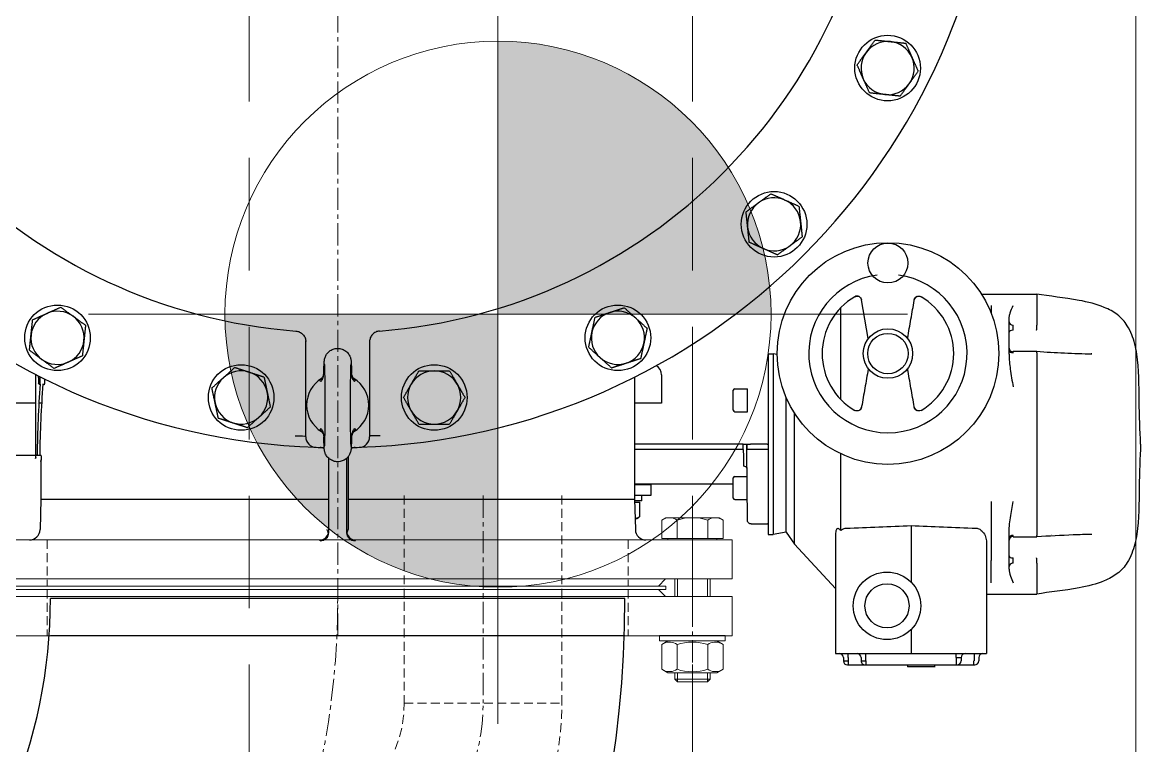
# Model space of a CAD drawing. Header units: millimetres. Extents: x 47998 to 491357, y 29487 to 305355.
# Drawn here: x 49687.9 to 49750.9, y 30339.2 to 30379.9 of the extents above; entities that cross this region are included whole.
import ezdxf

# ---------------------------------------------------------------- set-up
doc = ezdxf.new("R2010")
doc.units = ezdxf.units.MM
for name, pattern in [('GP kota 28.53_PBS_arhitektura$0$HIDDEN', [9.525, 6.35, -3.175]), ('GP kota 28.53_PBS_strojarstvo_rashladni_sustav$0$CENTER', [2, 1.25, -0.25, 0.25, -0.25]), ('GP kota 28.53_PBS_strojarstvo_rashladni_sustav$0$DASHED', [0.75, 0.5, -0.25])]:
    doc.linetypes.add(name, pattern=pattern)

msp = doc.modelspace()

# ---------------------------------------------------------------- hatches: boundary and pattern name
at = {"linetype": 'Continuous', "lineweight": 20}
h = msp.add_hatch(color=2, dxfattribs=at)
h.paths.add_polyline_path([(49714.715, 30348.086), (49714.715, 30363.483), (49699.319, 30363.483, 0.414214)])
h.paths.add_polyline_path([(49730.112, 30363.483, 0.414214), (49714.715, 30378.879), (49714.715, 30363.483)])

# ---------------------------------------------------------------- linework, layer by layer
at = {"color": 252, "linetype": 'GP kota 28.53_PBS_arhitektura$0$HIDDEN', "lineweight": 18}
for p, q in [((49700.677, 30619.953), (49700.677, 30169.953)), ((49725.677, 30619.953), (49725.677, 30169.953))]:
    msp.add_line(p, q, dxfattribs=at)
at = {"color": 20, "linetype": 'Continuous', "lineweight": 18}
msp.add_line((49750.677, 30249.953), (49750.677, 30534.953), dxfattribs=at)
at = {"color": 4, "linetype": 'GP kota 28.53_PBS_strojarstvo_rashladni_sustav$0$CENTER', "lineweight": 9}
for p, q in [((49705.677, 30345.361), (49705.677, 30468.166)), ((49713.877, 30353.261), (49713.877, 30341.561)), ((49725.677, 30353.105), (49725.677, 30342.089))]:
    msp.add_line(p, q, dxfattribs=at)
at = {"color": 2, "linetype": 'Continuous', "lineweight": 20}
for p, q in [((49714.715, 30340.388), (49714.715, 30386.578)), ((49691.621, 30363.483), (49737.81, 30363.483))]:
    msp.add_line(p, q, dxfattribs=at)
at = {"color": 1, "linetype": 'Continuous', "lineweight": -3}
for p, q in [((49741.973, 30364.619), (49745.105, 30364.619)), ((49745.105, 30364.619), (49745.105, 30362.873)), ((49734.045, 30358.678), (49734.045, 30363.856)), ((49735.595, 30362.116), (49735.211, 30364.295)), ((49738.567, 30364.471), (49738.567, 30364.471)), ((49742.514, 30363.976), (49742.514, 30363.556)), ((49743.53, 30362.715), (49743.53, 30363.218)), ((49743.53, 30362.44), (49743.53, 30362.715)), ((49743.759, 30362.579), (49743.759, 30362.873)), ((49745.105, 30362.873), (49745.105, 30362.873)), ((49703.877, 30356.581), (49703.877, 30361.992)), ((49707.477, 30361.992), (49707.477, 30356.581)), ((49743.53, 30361.227), (49743.53, 30362.44)), ((49743.759, 30361.308), (49743.759, 30361.397)), ((49743.759, 30361.397), (49745.095, 30361.397)), ((49729.943, 30361.254), (49729.943, 30351.069)), ((49729.943, 30361.254), (49730.235, 30361.254)), ((49730.235, 30361.254), (49730.235, 30351.069)), ((49730.452, 30361.216), (49730.235, 30361.254)), ((49745.105, 30361.307), (49745.105, 30361.308)), ((49745.105, 30361.307), (49745.105, 30351.015)), ((49745.909, 30361.253), (49745.909, 30361.253)), ((49748.191, 30361.253), (49748.151, 30361.253)), ((49688.647, 30360.088), (49688.647, 30355.341)), ((49704.731, 30359.69), (49704.673, 30359.771)), ((49706.622, 30359.69), (49706.68, 30359.771)), ((49722.407, 30359.936), (49722.407, 30353.061)), ((49723.943, 30360.061), (49723.943, 30358.461)), ((49727.98, 30358.066), (49727.98, 30359.206)), ((49728.06, 30359.286), (49728.78, 30359.286)), ((49728.78, 30357.986), (49728.78, 30359.286)), ((49688.647, 30358.461), (49677.957, 30358.461)), ((49688.745, 30358.461), (49688.745, 30358.461)), ((49688.984, 30358.461), (49688.827, 30358.461)), ((49723.943, 30358.461), (49722.407, 30358.461)), ((49730.959, 30351.196), (49730.959, 30358.799)), ((49728.06, 30357.986), (49728.78, 30357.986)), ((49731.442, 30350.516), (49731.442, 30357.891)), ((49704.731, 30357.033), (49704.673, 30356.951)), ((49706.622, 30357.033), (49706.68, 30356.951)), ((49707.477, 30356.64), (49708.076, 30356.64)), ((49728.546, 30356.161), (49722.407, 30356.161)), ((49728.546, 30355.861), (49722.407, 30355.861)), ((49728.546, 30355.861), (49728.546, 30356.161)), ((49728.546, 30356.161), (49728.746, 30356.161)), ((49728.546, 30355.861), (49728.55, 30355.467)), ((49728.743, 30356.161), (49728.746, 30355.861)), ((49728.746, 30356.161), (49728.946, 30356.161)), ((49728.746, 30355.861), (49728.746, 30356.161)), ((49728.781, 30351.859), (49728.746, 30355.861)), ((49729.893, 30356.161), (49728.946, 30356.161)), ((49729.893, 30355.861), (49728.946, 30355.861)), ((49729.893, 30356.161), (49729.943, 30356.161)), ((49688.647, 30355.511), (49687.179, 30355.511)), ((49688.951, 30355.511), (49688.65, 30355.511)), ((49688.947, 30355.181), (49688.947, 30353.061)), ((49705.177, 30351.175), (49705.177, 30355.355)), ((49706.177, 30355.355), (49706.177, 30351.175)), ((49706.273, 30355.458), (49706.273, 30353.061)), ((49728.55, 30355.467), (49728.556, 30354.915)), ((49734.045, 30351.297), (49734.045, 30355.61)), ((49727.98, 30353.911), (49722.407, 30353.911)), ((49723.334, 30353.861), (49722.407, 30353.861)), ((49723.334, 30353.861), (49723.334, 30353.261)), ((49727.98, 30353.116), (49727.98, 30354.256)), ((49728.06, 30354.336), (49728.759, 30354.336)), ((49723.334, 30353.261), (49722.407, 30353.261)), ((49722.834, 30352.961), (49722.834, 30353.261)), ((49688.947, 30353.061), (49688.894, 30351.343)), ((49688.947, 30353.061), (49705.08, 30353.061)), ((49705.08, 30353.061), (49705.08, 30353.061)), ((49706.273, 30353.061), (49722.407, 30353.061)), ((49706.273, 30353.061), (49706.273, 30351.343)), ((49722.407, 30353.061), (49722.459, 30351.343)), ((49722.834, 30352.961), (49722.41, 30352.961)), ((49722.412, 30352.881), (49722.708, 30352.881)), ((49722.708, 30352.068), (49722.708, 30352.881)), ((49728.06, 30353.036), (49728.771, 30353.036)), ((49742.514, 30352.924), (49742.514, 30349.882)), ((49722.44, 30351.961), (49722.443, 30351.961)), ((49722.443, 30351.961), (49722.534, 30351.961)), ((49722.534, 30351.961), (49722.633, 30352.018)), ((49728.981, 30351.661), (49729.893, 30351.661)), ((49738.007, 30351.566), (49738.007, 30348.379)), ((49729.943, 30351.069), (49730.235, 30351.069)), ((49730.959, 30351.196), (49730.235, 30351.069)), ((49730.959, 30351.196), (49731.442, 30350.516)), ((49733.753, 30351.132), (49733.753, 30344.35)), ((49742.26, 30350.637), (49742.26, 30344.35)), ((49743.53, 30349.882), (49743.53, 30351.095)), ((49743.759, 30350.925), (49743.759, 30351.014)), ((49743.759, 30350.925), (49745.095, 30350.925)), ((49745.105, 30351.014), (49745.105, 30351.014)), ((49745.91, 30351.069), (49745.91, 30351.069)), ((49745.919, 30351.07), (49745.919, 30351.07)), ((49748.193, 30351.069), (49748.153, 30351.069)), ((49748.193, 30351.069), (49748.193, 30351.069)), ((49748.193, 30351.069), (49748.193, 30351.069)), ((49731.442, 30350.516), (49733.753, 30348.018)), ((49742.514, 30349.882), (49742.514, 30349.607)), ((49742.514, 30348.347), (49742.514, 30349.607)), ((49743.53, 30349.607), (49743.53, 30349.882)), ((49743.53, 30349.104), (49743.53, 30349.607)), ((49743.759, 30349.449), (49743.759, 30349.743)), ((49745.105, 30349.449), (49745.105, 30349.449)), ((49745.105, 30349.449), (49745.105, 30349.449)), ((49745.105, 30349.449), (49745.105, 30349.449)), ((49745.105, 30349.449), (49745.105, 30347.703)), ((49721.872, 30347.461), (49689.482, 30347.461)), ((49742.26, 30347.703), (49745.105, 30347.703)), ((49738.007, 30345.706), (49738.007, 30344.35)), ((49721.872, 30345.361), (49689.482, 30345.361)), ((49733.753, 30344.35), (49734.338, 30344.35)), ((49734.338, 30344.35), (49738.007, 30344.35)), ((49735.462, 30344.122), (49735.462, 30344.35)), ((49738.007, 30344.35), (49741.675, 30344.35)), ((49740.552, 30344.122), (49740.552, 30344.35)), ((49741.675, 30344.35), (49742.26, 30344.35)), ((49734.193, 30344.122), (49734.193, 30343.944)), ((49734.193, 30343.944), (49734.459, 30343.944)), ((49734.421, 30343.715), (49734.465, 30343.715)), ((49734.459, 30344.122), (49734.459, 30343.944)), ((49734.465, 30343.715), (49735.417, 30343.715)), ((49735.188, 30344.122), (49735.188, 30343.944)), ((49735.188, 30343.944), (49735.462, 30343.944)), ((49735.417, 30343.715), (49735.462, 30343.715)), ((49735.462, 30343.944), (49735.462, 30344.122)), ((49735.462, 30343.944), (49735.462, 30343.715)), ((49735.462, 30343.715), (49740.552, 30343.715)), ((49737.811, 30343.715), (49737.811, 30343.614)), ((49739.335, 30343.715), (49739.335, 30343.614)), ((49740.552, 30344.122), (49740.825, 30344.122)), ((49740.552, 30344.122), (49740.552, 30343.944)), ((49740.552, 30343.944), (49740.552, 30343.715)), ((49740.552, 30343.715), (49740.597, 30343.715)), ((49740.597, 30343.715), (49741.548, 30343.715)), ((49740.825, 30344.122), (49740.825, 30343.944)), ((49741.548, 30343.715), (49741.592, 30343.715)), ((49741.554, 30344.122), (49741.554, 30343.944)), ((49741.821, 30344.122), (49741.821, 30343.944)), ((49737.811, 30343.614), (49737.791, 30343.614)), ((49737.811, 30343.614), (49739.335, 30343.614)), ((49739.354, 30343.614), (49739.335, 30343.614)), ((49739.354, 30343.614), (49739.355, 30343.614))]:
    msp.add_line(p, q, dxfattribs=at)
at = {"color": 5, "linetype": 'GP kota 28.53_PBS_strojarstvo_rashladni_sustav$0$DASHED', "lineweight": 15}
for p, q in [((49709.432, 30353.261), (49709.432, 30341.561)), ((49718.322, 30353.261), (49718.322, 30341.561)), ((49689.302, 30350.761), (49689.302, 30348.161)), ((49722.052, 30350.761), (49722.052, 30348.161)), ((49689.302, 30347.961), (49689.302, 30345.361)), ((49722.052, 30347.961), (49722.052, 30345.361)), ((49709.432, 30341.561), (49718.322, 30341.561))]:
    msp.add_line(p, q, dxfattribs=at)
at = {"color": 1, "linetype": 'Continuous', "lineweight": 9, "extrusion": (0.5, -0.866025, 0)}
for p, q in [((49723.944, 30351.877), (49724.177, 30352.011)), ((49723.944, 30344.864), (49724.292, 30345.065)), ((49727.409, 30343.465), (49727.062, 30343.265))]:
    msp.add_line(p, q, dxfattribs=at)
at = {"color": 1, "linetype": 'Continuous', "lineweight": 9, "extrusion": (1, -1.83697e-16, 0)}
for p, q in [((49723.944, 30351.877), (49723.944, 30350.841)), ((49724.81, 30351.877), (49724.81, 30350.841)), ((49726.543, 30351.877), (49726.543, 30350.841)), ((49727.409, 30351.877), (49727.409, 30350.841)), ((49724.292, 30350.841), (49724.292, 30350.761)), ((49727.062, 30350.841), (49727.062, 30350.761)), ((49724.677, 30348.561), (49724.677, 30347.565)), ((49726.677, 30348.561), (49726.677, 30347.565)), ((49723.944, 30344.864), (49723.944, 30343.465)), ((49724.811, 30344.864), (49724.811, 30343.465)), ((49726.543, 30344.864), (49726.543, 30343.465)), ((49727.409, 30344.864), (49727.409, 30343.465)), ((49724.677, 30343.265), (49724.677, 30342.918)), ((49726.677, 30343.265), (49726.677, 30342.918))]:
    msp.add_line(p, q, dxfattribs=at)
at = {"color": 1, "linetype": 'Continuous', "lineweight": 9, "extrusion": (-1.83697e-16, -1, 0)}
for p, q in [((49727.177, 30352.011), (49724.177, 30352.011)), ((49723.944, 30350.841), (49727.409, 30350.841)), ((49727.062, 30343.265), (49724.292, 30343.265)), ((49724.677, 30342.918), (49726.677, 30342.918)), ((49724.83, 30342.765), (49726.523, 30342.765))]:
    msp.add_line(p, q, dxfattribs=at)
at = {"color": 1, "linetype": 'Continuous', "lineweight": 9, "extrusion": (-0.5, -0.866025, 0)}
for p, q in [((49727.409, 30351.877), (49727.177, 30352.011)), ((49727.409, 30344.864), (49727.062, 30345.065)), ((49723.944, 30343.465), (49724.292, 30343.265))]:
    msp.add_line(p, q, dxfattribs=at)
at = {"color": 1, "linetype": 'Continuous', "lineweight": 9}
for p, q in [((49683.427, 30350.761), (49727.927, 30350.761)), ((49727.927, 30348.561), (49727.927, 30350.761)), ((49683.427, 30348.561), (49727.927, 30348.561)), ((49687.177, 30348.161), (49724.177, 30348.161)), ((49723.767, 30348.161), (49724.167, 30348.561)), ((49724.177, 30347.961), (49724.177, 30348.161)), ((49683.427, 30347.561), (49727.927, 30347.561)), ((49687.177, 30347.961), (49724.177, 30347.961)), ((49723.767, 30347.961), (49724.167, 30347.565)), ((49727.927, 30347.561), (49727.927, 30345.361)), ((49683.427, 30345.361), (49727.927, 30345.361)), ((49723.827, 30345.065), (49723.827, 30345.365)), ((49723.827, 30345.365), (49727.527, 30345.365)), ((49727.527, 30345.065), (49723.827, 30345.065)), ((49727.527, 30345.365), (49727.527, 30345.065))]:
    msp.add_line(p, q, dxfattribs=at)
at = {"color": 4, "linetype": 'Continuous', "lineweight": 9, "extrusion": (1, -1.83697e-16, 0)}
for p, q in [((49724.83, 30348.561), (49724.83, 30347.565)), ((49726.523, 30348.561), (49726.523, 30347.565)), ((49724.83, 30343.265), (49724.83, 30342.765)), ((49726.523, 30343.265), (49726.523, 30342.765))]:
    msp.add_line(p, q, dxfattribs=at)
at = {"color": 1, "linetype": 'Continuous', "lineweight": 9, "extrusion": (-0.707107, -0.707107, 0)}
msp.add_line((49724.83, 30342.765), (49724.677, 30342.918), dxfattribs=at)
at = {"color": 1, "linetype": 'Continuous', "lineweight": 9, "extrusion": (0.707107, -0.707107, 0)}
msp.add_line((49726.677, 30342.918), (49726.523, 30342.765), dxfattribs=at)
at = {"color": 1, "linetype": 'Continuous', "lineweight": -3}
for centre, radius in [((49736.684, 30377.362), 1.85), ((49730.284, 30368.554), 1.85), ((49736.7, 30361.267), 6.248), ((49736.7, 30366.372), 1.124), ((49689.878, 30362.154), 1.85), ((49721.476, 30362.154), 1.85), ((49736.7, 30361.267), 1.394), ((49736.7, 30361.267), 1.14), ((49700.233, 30358.79), 1.85), ((49711.121, 30358.79), 1.85), ((49736.649, 30347.043), 1.905), ((49736.649, 30347.043), 1.245)]:
    msp.add_circle(centre, radius, dxfattribs=at)
at = {"color": 2, "linetype": 'Continuous', "lineweight": 20}
msp.add_circle((49714.715, 30363.483), 15.396, dxfattribs=at)
at = {"color": 1, "linetype": 'Continuous', "lineweight": -3}
for centre, radius, start, end in [((49705.677, 30393.161), 37.2, 181.87889, 268.12111), ((49705.677, 30393.161), 37.2, 271.87889, 358.12111), ((49705.677, 30393.161), 30.715, 184.39815, 265.60185), ((49705.677, 30393.161), 30.715, 274.39815, 355.60185), ((49736.684, 30377.362), 1.5, 84, 144), ((49736.684, 30377.362), 1.5, 24, 84), ((49736.684, 30377.362), 1.5, 144, 204), ((49736.684, 30377.362), 1.5, 324, 24), ((49736.684, 30377.362), 1.5, 204, 264), ((49736.684, 30377.362), 1.5, 264, 324), ((49730.284, 30368.554), 1.5, 126, 186), ((49730.284, 30368.554), 1.5, 66, 126), ((49730.284, 30368.554), 1.5, 6, 66), ((49730.284, 30368.554), 1.5, 186, 246), ((49730.284, 30368.554), 1.5, 306, 6), ((49730.284, 30368.554), 1.5, 246, 306), ((49736.7, 30361.267), 4.463, 97.79666, 82.20334), ((49736.7, 30361.267), 3.708, 120.23264, 239.76736), ((49736.7, 30361.267), 3.708, 300.2326, 59.76762), ((49689.878, 30362.154), 1.5, 114, 174), ((49689.878, 30362.154), 1.5, 54, 114), ((49689.878, 30362.154), 1.5, 354, 54), ((49721.476, 30362.154), 1.5, 108, 168), ((49721.476, 30362.154), 1.5, 48, 108), ((49721.476, 30362.154), 1.5, 348, 48), ((49689.878, 30362.154), 1.5, 174, 234), ((49689.878, 30362.154), 1.5, 294, 354), ((49705.68, 30393.21), 31.249, 266.70248, 266.70252), ((49721.476, 30362.154), 1.5, 168, 228), ((49721.476, 30362.154), 1.5, 288, 348), ((49743.759, 30361.481), 0.229, 180, 202.66033), ((49689.878, 30362.154), 1.5, 234, 294), ((49721.476, 30362.154), 1.5, 228, 288), ((49700.233, 30358.79), 1.5, 72, 132), ((49700.233, 30358.79), 1.5, 12, 72), ((49711.121, 30358.79), 1.5, 90, 150), ((49711.121, 30358.79), 1.5, 30, 90), ((49723.343, 30360.061), 0.6, 0, 60.66741), ((49700.233, 30358.79), 1.5, 132, 192), ((49705.677, 30358.361), 1.75, 121.17041, 238.81926), ((49705.677, 30358.361), 1.75, 301.17039, 58.82953), ((49711.121, 30358.79), 1.5, 150, 210), ((49711.121, 30358.79), 1.5, 330, 30), ((49700.233, 30358.79), 1.5, 312, 12), ((49728.06, 30359.206), 0.08, 90, 180), ((49700.233, 30358.79), 1.5, 192, 252), ((49700.233, 30358.79), 1.5, 252, 312), ((49711.121, 30358.79), 1.5, 210, 270), ((49711.121, 30358.79), 1.5, 270, 330), ((49728.06, 30358.066), 0.08, 180, 270), ((49704.477, 30356.581), 0.6, 180, 268.12111), ((49706.877, 30356.581), 0.6, 271.87889, 0), ((49705.677, 30393.161), 37.2, 268.12111, 268.82631), ((49704.677, 30355.475), 0.5, 61.03105, 88.48004), ((49706.677, 30355.475), 0.5, 91.51996, 118.96371), ((49705.677, 30393.161), 37.2, 271.1737, 271.87889), ((49728.06, 30354.256), 0.08, 90, 180), ((49728.06, 30353.116), 0.08, 180, 270), ((49688.295, 30351.361), 0.6, 270, 358.25675), ((49704.677, 30351.261), 0.5, 270, 0), ((49706.677, 30351.261), 0.5, 180, 270), ((49723.059, 30351.361), 0.6, 181.74325, 270), ((49729.893, 30351.711), 0.05, 270, 0), ((49743.759, 30350.841), 0.229, 157.38534, 180), ((49743.759, 30350.841), 0.229, 157.70909, 180), ((49659.977, 30347.461), 29.505, 270, 0), ((49659.977, 30347.461), 61.895, 270, 0), ((49733.964, 30344.122), 0.229, 0, 90), ((49742.049, 30344.122), 0.229, 90, 180), ((49734.421, 30343.944), 0.229, 180, 270), ((49741.592, 30343.944), 0.229, 270, 0)]:
    msp.add_arc(centre, radius, start, end, dxfattribs=at)
at = {"color": 1, "linetype": 'Continuous', "lineweight": 9}
for centre, radius, start, end in [((49724.377, 30351.246), 0.766, 55.55313, 115.55313), ((49725.677, 30349.148), 2.864, 72.38753, 107.61247), ((49726.976, 30351.246), 0.766, 64.44687, 124.44687), ((49724.377, 30344.233), 0.766, 55.56153, 115.56153), ((49725.677, 30342.136), 2.862, 72.38303, 107.61697), ((49726.976, 30344.233), 0.766, 64.43847, 124.43847), ((49724.377, 30344.097), 0.766, 244.43847, 304.43847), ((49725.677, 30346.193), 2.862, 252.38303, 287.61697), ((49726.976, 30344.097), 0.766, 235.56153, 295.56153)]:
    msp.add_arc(centre, radius, start, end, dxfattribs=at)
at = {"color": 4, "linetype": 'GP kota 28.53_PBS_strojarstvo_rashladni_sustav$0$CENTER', "lineweight": 9}
for centre, radius in [((49659.977, 30347.461), 45.7), ((49702.477, 30341.561), 11.4)]:
    msp.add_arc(centre, radius, 270, 0, dxfattribs=at)
at = {"color": 5, "linetype": 'GP kota 28.53_PBS_strojarstvo_rashladni_sustav$0$DASHED', "lineweight": 15}
for radius in [6.955, 15.845]:
    msp.add_arc((49702.477, 30341.561), radius, 270, 0, dxfattribs=at)
at = {"color": 1, "linetype": 'Continuous', "lineweight": -3}
for centre, major_axis, ratio, start_param, end_param in [((49743.759, 30363.054), (-0.229, 0), 0.793522, 0, 1.570796), ((49743.759, 30362.467), (-0.229, 0), 0.491907, -1.570796, 0), ((49743.759, 30361.567), (-0.229, 0), 0.870686, 0, 1.570796), ((49743.759, 30361.448), (-0.229, 0), 0.608541, 0, 0.38905), ((49743.759, 30361.447), (0.229, 0), 0.608479, 3.141593, 4.712389), ((49705.677, 30354.786), (0, 33.9), 0.5, 1.430176, 1.548632), ((49688.894, 30359.573), (-0.0798, 0.0056), 0.44632, 0.15727, 1.602375), ((49705.677, 30354.5), (0, 33.62), 0.5, 1.420392, 1.539931), ((49689.057, 30359.502), (-0.0798, 0.006), 0.44619, 3.309813, 4.746186), ((49703.277, 30356.581), (-0.6, 0), 0.049036, 3.142398, 4.709172), ((49688.731, 30355.573), (-0.08, 0.0009), 0.447192, 0.024781, 1.575753), ((49688.875, 30355.502), (-0.08, 0.0012), 0.447171, 3.176102, 4.719292), ((49728.556, 30354.774), (0.2, 0.002), 0.707093, 0, 1.564626), ((49705.077, 30353.063), (-0.1, 0), 0.015224, 1.60646, 3.141592), ((49466.822, 30356.161), (-323.007, 0), 0.026186, 2.546692, 2.567271), ((50009.191, 30356.161), (-323.007, 0), 0.026186, 0.574321, 0.594901), ((49704.675, 30350.161), (0.002, 0.6), 0.035233, -0.398795, 0.00011), ((49704.677, 30351.175), (0.5, 0), 0.921556, -1.554659, 0), ((49706.677, 30351.175), (-0.5, 0), 0.921556, 0, 1.554659), ((49706.679, 30350.161), (-0.002, 0.6), 0.035233, -0.00011, 0.398795), ((49743.759, 30350.875), (0.229, 0), 0.608541, 1.570796, 3.141593), ((49743.759, 30350.755), (0.229, 0), 0.870648, 1.570796, 3.141593), ((49743.759, 30349.855), (-0.229, 0), 0.491839, 0, 1.570796), ((49743.759, 30349.268), (0.229, 0), 0.79357, 1.570796, 3.141593), ((49734.454, 30344.122), (0, 0.229), 0.025187, 4.712389, 6.283185), ((49734.96, 30344.122), (0, 0.229), 0.999727, 4.712389, 6.283185), ((49741.054, 30344.122), (0, 0.229), 0.999727, 0, 1.570796), ((49741.56, 30344.122), (0, 0.229), 0.025187, -0.000001, 1.570796), ((49734.465, 30343.944), (0, 0.229), 0.025187, 1.570796, 3.141593), ((49735.417, 30343.944), (0, 0.229), 0.999727, 1.570796, 3.141593), ((49740.597, 30343.944), (0, 0.229), 0.999727, 3.141593, 4.712389), ((49741.548, 30343.944), (0, 0.229), 0.025187, 3.141593, 4.712389)]:
    msp.add_ellipse(centre, major_axis=major_axis, ratio=ratio, start_param=start_param, end_param=end_param, dxfattribs=at)
for points, weights in [([(49735.47, 30378.244), (49735.707, 30378.569), (49735.979, 30378.945)], [1.75055534995, 1.75055534995, 1.6248711306]), ([(49735.979, 30378.945), (49736.441, 30378.896), (49736.841, 30378.854)], [1.6248711306, 1.75055534995, 1.75055534995]), ([(49736.841, 30378.854), (49737.24, 30378.812), (49737.702, 30378.764)], [1.75055534995, 1.75055534995, 1.6248711306]), ([(49737.702, 30378.764), (49737.891, 30378.34), (49738.054, 30377.972)], [1.6248711306, 1.75055534995, 1.75055534995]), ([(49734.961, 30377.543), (49735.234, 30377.919), (49735.47, 30378.244)], [1.6248711306, 1.75055534995, 1.75055534995]), ([(49738.054, 30377.972), (49738.218, 30377.605), (49738.406, 30377.181)], [1.75055534995, 1.75055534995, 1.6248711306]), ([(49735.313, 30376.752), (49735.15, 30377.119), (49734.961, 30377.543)], [1.75055534995, 1.75055534995, 1.6248711306]), ([(49737.897, 30376.481), (49738.134, 30376.806), (49738.406, 30377.181)], [1.75055534995, 1.75055534995, 1.6248711306]), ([(49735.666, 30375.961), (49735.477, 30376.385), (49735.313, 30376.752)], [1.6248711306, 1.75055534995, 1.75055534995]), ([(49737.388, 30375.78), (49737.661, 30376.156), (49737.897, 30376.481)], [1.6248711306, 1.75055534995, 1.75055534995]), ([(49736.527, 30375.871), (49736.127, 30375.913), (49735.666, 30375.961)], [1.75055534995, 1.75055534995, 1.6248711306]), ([(49737.388, 30375.78), (49736.927, 30375.829), (49736.527, 30375.871)], [1.6248711306, 1.75055534995, 1.75055534995]), ([(49729.402, 30369.767), (49729.728, 30370.004), (49730.103, 30370.276)], [1.75055534995, 1.75055534995, 1.6248711306]), ([(49730.103, 30370.276), (49730.527, 30370.088), (49730.894, 30369.924)], [1.6248711306, 1.75055534995, 1.75055534995]), ([(49728.702, 30369.258), (49729.077, 30369.531), (49729.402, 30369.767)], [1.6248711306, 1.75055534995, 1.75055534995]), ([(49730.894, 30369.924), (49731.261, 30369.761), (49731.685, 30369.572)], [1.75055534995, 1.75055534995, 1.6248711306]), ([(49731.685, 30369.572), (49731.734, 30369.11), (49731.776, 30368.711)], [1.6248711306, 1.75055534995, 1.75055534995]), ([(49728.792, 30368.397), (49728.75, 30368.797), (49728.702, 30369.258)], [1.75055534995, 1.75055534995, 1.6248711306]), ([(49728.883, 30367.536), (49728.834, 30367.997), (49728.792, 30368.397)], [1.6248711306, 1.75055534995, 1.75055534995]), ([(49731.776, 30368.711), (49731.818, 30368.311), (49731.866, 30367.849)], [1.75055534995, 1.75055534995, 1.6248711306]), ([(49731.166, 30367.34), (49731.491, 30367.577), (49731.866, 30367.849)], [1.75055534995, 1.75055534995, 1.6248711306]), ([(49729.674, 30367.184), (49729.307, 30367.347), (49728.883, 30367.536)], [1.75055534995, 1.75055534995, 1.6248711306]), ([(49730.465, 30366.831), (49730.041, 30367.02), (49729.674, 30367.184)], [1.6248711306, 1.75055534995, 1.75055534995]), ([(49730.465, 30366.831), (49730.841, 30367.104), (49731.166, 30367.34)], [1.6248711306, 1.75055534995, 1.75055534995]), ([(49689.268, 30363.525), (49689.635, 30363.688), (49690.059, 30363.877)], [1.75055534995, 1.75055534995, 1.6248711306]), ([(49690.059, 30363.877), (49690.434, 30363.604), (49690.76, 30363.368)], [1.6248711306, 1.75055534995, 1.75055534995]), ([(49721.012, 30363.581), (49721.394, 30363.705), (49721.836, 30363.848)], [1.75055534995, 1.75055534995, 1.6248711306]), ([(49721.836, 30363.848), (49722.181, 30363.538), (49722.479, 30363.269)], [1.6248711306, 1.75055534995, 1.75055534995]), ([(49688.477, 30363.172), (49688.901, 30363.361), (49689.268, 30363.525)], [1.6248711306, 1.75055534995, 1.75055534995]), ([(49690.76, 30363.368), (49691.085, 30363.131), (49691.46, 30362.859)], [1.75055534995, 1.75055534995, 1.6248711306]), ([(49720.008, 30362.466), (49720.092, 30362.859), (49720.188, 30363.313)], [1.75055534995, 1.75055534995, 1.6248711306]), ([(49720.188, 30363.313), (49720.63, 30363.457), (49721.012, 30363.581)], [1.6248711306, 1.75055534995, 1.75055534995]), ([(49722.479, 30363.269), (49722.778, 30363), (49723.123, 30362.689)], [1.75055534995, 1.75055534995, 1.6248711306]), ([(49688.386, 30362.311), (49688.428, 30362.711), (49688.477, 30363.172)], [1.75055534995, 1.75055534995, 1.6248711306]), ([(49691.46, 30362.859), (49691.412, 30362.397), (49691.37, 30361.997)], [1.6248711306, 1.75055534995, 1.75055534995]), ([(49723.123, 30362.689), (49723.026, 30362.235), (49722.943, 30361.842)], [1.6248711306, 1.75055534995, 1.75055534995]), ([(49688.296, 30361.45), (49688.344, 30361.911), (49688.386, 30362.311)], [1.6248711306, 1.75055534995, 1.75055534995]), ([(49691.37, 30361.997), (49691.328, 30361.598), (49691.279, 30361.136)], [1.75055534995, 1.75055534995, 1.6248711306]), ([(49719.828, 30361.619), (49719.925, 30362.073), (49720.008, 30362.466)], [1.6248711306, 1.75055534995, 1.75055534995]), ([(49688.296, 30361.45), (49688.671, 30361.177), (49688.996, 30360.941)], [1.6248711306, 1.75055534995, 1.75055534995]), ([(49720.472, 30361.039), (49720.173, 30361.308), (49719.828, 30361.619)], [1.75055534995, 1.75055534995, 1.6248711306]), ([(49722.943, 30361.842), (49722.859, 30361.449), (49722.763, 30360.995)], [1.75055534995, 1.75055534995, 1.6248711306]), ([(49688.996, 30360.941), (49689.321, 30360.704), (49689.697, 30360.432)], [1.75055534995, 1.75055534995, 1.6248711306]), ([(49690.488, 30360.784), (49690.121, 30360.62), (49689.697, 30360.432)], [1.75055534995, 1.75055534995, 1.6248711306]), ([(49691.279, 30361.136), (49690.855, 30360.947), (49690.488, 30360.784)], [1.6248711306, 1.75055534995, 1.75055534995]), ([(49721.116, 30360.46), (49720.771, 30360.771), (49720.472, 30361.039)], [1.6248711306, 1.75055534995, 1.75055534995]), ([(49721.116, 30360.46), (49721.557, 30360.603), (49721.939, 30360.728)], [1.6248711306, 1.75055534995, 1.75055534995]), ([(49721.939, 30360.728), (49722.321, 30360.852), (49722.763, 30360.995)], [1.75055534995, 1.75055534995, 1.6248711306]), ([(49699.229, 30359.904), (49699.528, 30360.173), (49699.873, 30360.484)], [1.75055534995, 1.75055534995, 1.6248711306]), ([(49699.873, 30360.484), (49700.314, 30360.34), (49700.696, 30360.216)], [1.6248711306, 1.75055534995, 1.75055534995]), ([(49700.696, 30360.216), (49701.079, 30360.092), (49701.52, 30359.949)], [1.75055534995, 1.75055534995, 1.6248711306]), ([(49709.822, 30359.54), (49710.023, 30359.888), (49710.255, 30360.29)], [1.75055534995, 1.75055534995, 1.6248711306]), ([(49710.255, 30360.29), (49710.719, 30360.29), (49711.121, 30360.29)], [1.6248711306, 1.75055534995, 1.75055534995]), ([(49711.121, 30360.29), (49711.523, 30360.29), (49711.987, 30360.29)], [1.75055534995, 1.75055534995, 1.6248711306]), ([(49711.987, 30360.29), (49712.219, 30359.888), (49712.42, 30359.54)], [1.6248711306, 1.75055534995, 1.75055534995]), ([(49698.586, 30359.325), (49698.93, 30359.635), (49699.229, 30359.904)], [1.6248711306, 1.75055534995, 1.75055534995]), ([(49701.52, 30359.949), (49701.617, 30359.495), (49701.7, 30359.102)], [1.6248711306, 1.75055534995, 1.75055534995]), ([(49709.389, 30358.79), (49709.621, 30359.192), (49709.822, 30359.54)], [1.6248711306, 1.75055534995, 1.75055534995]), ([(49712.42, 30359.54), (49712.621, 30359.192), (49712.853, 30358.79)], [1.75055534995, 1.75055534995, 1.6248711306]), ([(49698.766, 30358.478), (49698.682, 30358.871), (49698.586, 30359.325)], [1.75055534995, 1.75055534995, 1.6248711306]), ([(49701.7, 30359.102), (49701.784, 30358.708), (49701.88, 30358.254)], [1.75055534995, 1.75055534995, 1.6248711306]), ([(49698.946, 30357.631), (49698.849, 30358.085), (49698.766, 30358.478)], [1.6248711306, 1.75055534995, 1.75055534995]), ([(49701.88, 30358.254), (49701.535, 30357.944), (49701.237, 30357.675)], [1.6248711306, 1.75055534995, 1.75055534995]), ([(49709.822, 30358.04), (49709.621, 30358.388), (49709.389, 30358.79)], [1.75055534995, 1.75055534995, 1.6248711306]), ([(49712.853, 30358.79), (49712.621, 30358.388), (49712.42, 30358.04)], [1.6248711306, 1.75055534995, 1.75055534995]), ([(49698.946, 30357.631), (49699.387, 30357.487), (49699.769, 30357.363)], [1.6248711306, 1.75055534995, 1.75055534995]), ([(49701.237, 30357.675), (49700.938, 30357.406), (49700.593, 30357.095)], [1.75055534995, 1.75055534995, 1.6248711306]), ([(49710.255, 30357.29), (49710.023, 30357.692), (49709.822, 30358.04)], [1.6248711306, 1.75055534995, 1.75055534995]), ([(49712.42, 30358.04), (49712.219, 30357.692), (49711.987, 30357.29)], [1.75055534995, 1.75055534995, 1.6248711306]), ([(49699.769, 30357.363), (49700.152, 30357.239), (49700.593, 30357.095)], [1.75055534995, 1.75055534995, 1.6248711306]), ([(49710.255, 30357.29), (49710.719, 30357.29), (49711.121, 30357.29)], [1.6248711306, 1.75055534995, 1.75055534995]), ([(49711.121, 30357.29), (49711.523, 30357.29), (49711.987, 30357.29)], [1.75055534995, 1.75055534995, 1.6248711306]), ([(49722.443, 30351.961), (49722.442, 30351.961), (49722.44, 30351.961)], [1.73612159322, 1.73612159322, 1.73610418493]), ([(49722.708, 30352.068), (49722.566, 30351.961), (49722.443, 30351.961)], [1.61147367097, 1.73612159322, 1.73612159322])]:
    msp.add_rational_spline(points, weights, degree=2, dxfattribs=at)
for points, knots in [([(49734.833, 30364.471), (49734.906, 30364.514), (49734.999, 30364.514), (49735.071, 30364.48), (49735.144, 30364.445), (49735.197, 30364.375), (49735.211, 30364.295)], [0, 0, 0, 0, 0.002516085, 0.002516085, 0.002516085, 0.00503217, 0.00503217, 0.00503217, 0.00503217]), ([(49738.189, 30364.295), (49738.203, 30364.375), (49738.255, 30364.445), (49738.328, 30364.48), (49738.401, 30364.514), (49738.494, 30364.514), (49738.567, 30364.471)], [-0.003697775, -0.003697775, -0.003697775, -0.003697775, -0.001179601, -0.001179601, -0.001179601, 0.001338574, 0.001338574, 0.001338574, 0.001338574]), ([(49750.949, 30356.161), (49750.912, 30356.947), (49750.876, 30357.735), (49750.856, 30359.467), (49750.861, 30360.397), (49750.672, 30361.624), (49750.583, 30361.994), (49750.38, 30362.508), (49750.296, 30362.677), (49750.046, 30363.075), (49749.858, 30363.285), (49749.414, 30363.625), (49749.166, 30363.76), (49748.463, 30364.052), (49747.974, 30364.174), (49746.645, 30364.421), (49745.785, 30364.495), (49745.105, 30364.619)], [-0.403444, -0.403444, -0.403444, -0.403444, -0.3227552, -0.3227552, -0.2420664, -0.2420664, -0.2045801, -0.2045801, -0.1844752, -0.1844752, -0.1535187, -0.1535187, -0.1243617, -0.1243617, -0.0776506, -0.0776506, 0, 0, 0, 0]), ([(49737.805, 30362.116), (49737.806, 30362.124), (49737.808, 30362.132), (49737.872, 30362.496), (49737.935, 30362.857), (49738.061, 30363.568), (49738.123, 30363.92), (49738.185, 30364.27), (49738.187, 30364.283), (49738.189, 30364.295)], [-52.069517, -52.069517, -52.069517, -52.069517, -52.045841, -52.045841, -51.032589, -51.032589, -50.019336, -50.019336, -49.981019, -49.981019, -49.981019, -49.981019]), ([(49743.53, 30363.218), (49743.53, 30363.273), (49743.537, 30363.333), (49743.562, 30363.453), (49743.579, 30363.513), (49743.639, 30363.696), (49743.704, 30363.848), (49743.759, 30363.976)], [3.608294, 3.608294, 3.608294, 3.608294, 4.038136, 4.038136, 4.467991, 4.467991, 5.479281, 5.479281, 5.479281, 5.479281]), ([(49745.095, 30362.692), (49745.096, 30362.711), (49745.099, 30362.747), (49745.102, 30362.792), (49745.104, 30362.839), (49745.105, 30362.863), (49745.105, 30362.873)], [0, 0, 0, 0, 0.25, 0.5, 0.75, 0.9999765, 0.9999765, 0.9999765, 0.9999765]), ([(49703.323, 30362.536), (49703.395, 30362.531), (49703.466, 30362.512), (49703.602, 30362.449), (49703.665, 30362.403), (49703.77, 30362.29), (49703.811, 30362.224), (49703.863, 30362.085), (49703.877, 30362.014), (49703.877, 30361.942), (49703.877, 30361.942), (49703.877, 30361.941)], [0, 0, 0, 0, 0.2186101, 0.2186101, 0.4507598, 0.4507598, 0.6832151, 0.6832151, 0.9002524, 0.9002524, 0.9016437, 0.9016437, 0.9016437, 0.9016437]), ([(49708.031, 30362.536), (49707.958, 30362.531), (49707.887, 30362.512), (49707.751, 30362.449), (49707.688, 30362.403), (49707.584, 30362.29), (49707.543, 30362.224), (49707.49, 30362.085), (49707.477, 30362.014), (49707.477, 30361.942), (49707.477, 30361.942), (49707.477, 30361.941)], [-0.9004468, -0.9004468, -0.9004468, -0.9004468, -0.6817895, -0.6817895, -0.4495896, -0.4495896, -0.2170841, -0.2170841, 0, 0, 0.0013916, 0.0013916, 0.0013916, 0.0013916]), ([(49704.894, 30360.141), (49704.898, 30360.331), (49704.903, 30360.49), (49704.91, 30360.676), (49704.913, 30360.73), (49704.919, 30360.809), (49704.921, 30360.838), (49704.927, 30360.885), (49704.929, 30360.899), (49704.935, 30360.939), (49704.941, 30360.967), (49704.958, 30361.032), (49704.97, 30361.065), (49704.997, 30361.13), (49705.013, 30361.161), (49705.059, 30361.239), (49705.094, 30361.284), (49705.183, 30361.378), (49705.243, 30361.424), (49705.377, 30361.5), (49705.455, 30361.528), (49705.581, 30361.552), (49705.629, 30361.557), (49705.759, 30361.557), (49705.843, 30361.543), (49705.998, 30361.49), (49706.072, 30361.45), (49706.201, 30361.351), (49706.258, 30361.29), (49706.323, 30361.193), (49706.342, 30361.16), (49706.37, 30361.1), (49706.381, 30361.072), (49706.396, 30361.029), (49706.401, 30361.011), (49706.412, 30360.971), (49706.416, 30360.95), (49706.423, 30360.913), (49706.425, 30360.898), (49706.431, 30360.856), (49706.433, 30360.834), (49706.44, 30360.741), (49706.444, 30360.662), (49706.452, 30360.446), (49706.456, 30360.305), (49706.46, 30360.141)], [0, 0, 0, 0, 0.812703, 0.812703, 1.237875, 1.237875, 1.520232, 1.520232, 1.626256, 1.626256, 1.767357, 1.767357, 1.883412, 1.883412, 1.991442, 1.991442, 2.160174, 2.160174, 2.38207, 2.38207, 2.623065, 2.623065, 2.76685, 2.76685, 3.014743, 3.014743, 3.259556, 3.259556, 3.502849, 3.502849, 3.617177, 3.617177, 3.711025, 3.711025, 3.775502, 3.775502, 3.875274, 3.875274, 3.983833, 3.983833, 4.19623, 4.19623, 4.834281, 4.834281, 5.533924, 5.533924, 5.533924, 5.533924]), ([(49745.105, 30361.308), (49745.105, 30361.328), (49745.104, 30361.356), (49745.101, 30361.378), (49745.1, 30361.388), (49745.098, 30361.393), (49745.097, 30361.395), (49745.096, 30361.397), (49745.095, 30361.397), (49745.095, 30361.397)], [0, 0, 0, 0, 0.25, 0.375, 0.4375, 0.5, 0.5625, 0.625, 0.6782017, 0.6782017, 0.6782017, 0.6782017]), ([(49745.096, 30361.397), (49745.612, 30361.351), (49746.134, 30361.329), (49747.173, 30361.281), (49747.699, 30361.253), (49748.193, 30361.253)], [0.000607, 0.000607, 0.000607, 0.000607, 1.574584, 1.574584, 3.153193, 3.153193, 3.153193, 3.153193]), ([(49743.53, 30361.227), (49743.53, 30361.095), (49743.537, 30360.949), (49743.562, 30360.659), (49743.579, 30360.515), (49743.639, 30360.074), (49743.704, 30359.705), (49743.759, 30359.398)], [3.608294, 3.608294, 3.608294, 3.608294, 4.038136, 4.038136, 4.467991, 4.467991, 5.479281, 5.479281, 5.479281, 5.479281]), ([(49704.673, 30359.771), (49704.714, 30359.801), (49704.751, 30359.835), (49704.781, 30359.87), (49704.799, 30359.892), (49704.815, 30359.915), (49704.828, 30359.938), (49704.836, 30359.952), (49704.843, 30359.966), (49704.85, 30359.981), (49704.878, 30360.043), (49704.89, 30360.105), (49704.895, 30360.168)], [0, 0, 0, 0, 0.001498404, 0.001498404, 0.001498404, 0.002415266, 0.002415266, 0.002415266, 0.002996807, 0.002996807, 0.002996807, 0.005553331, 0.005553331, 0.005553331, 0.005553331]), ([(49704.733, 30359.692), (49704.754, 30359.713), (49704.773, 30359.736), (49704.788, 30359.76), (49704.798, 30359.776), (49704.808, 30359.792), (49704.816, 30359.809), (49704.837, 30359.851), (49704.851, 30359.894), (49704.862, 30359.937), (49704.882, 30360.013), (49704.89, 30360.09), (49704.895, 30360.167)], [0, 0, 0, 0, 0.000877566, 0.000877566, 0.000877566, 0.001467306, 0.001467306, 0.001467306, 0.002934612, 0.002934612, 0.002934612, 0.005508983, 0.005508983, 0.005508983, 0.005508983]), ([(49704.977, 30358.361), (49704.977, 30358.619), (49704.975, 30358.879), (49704.971, 30359.372), (49704.968, 30359.611), (49704.962, 30360.029), (49704.958, 30360.214), (49704.95, 30360.501), (49704.945, 30360.611), (49704.94, 30360.683), (49704.939, 30360.695), (49704.939, 30360.695)], [0, 0, 0, 0, 0.772132, 0.772132, 1.559376, 1.559376, 2.344158, 2.344158, 3.111742, 3.111742, 3.360179, 3.360179, 3.360179, 3.360179]), ([(49706.414, 30360.695), (49706.414, 30360.695), (49706.414, 30360.695), (49706.414, 30360.694), (49706.413, 30360.686), (49706.411, 30360.652), (49706.409, 30360.615), (49706.404, 30360.494), (49706.4, 30360.393), (49706.394, 30360.125), (49706.39, 30359.944), (49706.384, 30359.532), (49706.382, 30359.295), (49706.378, 30358.826), (49706.377, 30358.593), (49706.377, 30358.361)], [5.903535, 5.903535, 5.903535, 5.903535, 5.909303, 5.909303, 6.107622, 6.107622, 6.477937, 6.477937, 7.070262, 7.070262, 7.803554, 7.803554, 8.574519, 8.574519, 9.268829, 9.268829, 9.268829, 9.268829]), ([(49706.68, 30359.771), (49706.639, 30359.801), (49706.602, 30359.835), (49706.572, 30359.87), (49706.553, 30359.893), (49706.537, 30359.917), (49706.524, 30359.941), (49706.516, 30359.954), (49706.51, 30359.968), (49706.504, 30359.981), (49706.476, 30360.043), (49706.463, 30360.105), (49706.459, 30360.168)], [0.000000002, 0.000000002, 0.000000002, 0.000000002, 0.001498404, 0.001498404, 0.001498404, 0.002459654, 0.002459654, 0.002459654, 0.002996807, 0.002996807, 0.002996807, 0.005553064, 0.005553064, 0.005553064, 0.005553064]), ([(49706.62, 30359.692), (49706.599, 30359.713), (49706.581, 30359.736), (49706.565, 30359.76), (49706.555, 30359.776), (49706.546, 30359.792), (49706.537, 30359.809), (49706.517, 30359.851), (49706.502, 30359.894), (49706.491, 30359.937), (49706.472, 30360.013), (49706.463, 30360.09), (49706.459, 30360.167)], [0, 0, 0, 0, 0.000877566, 0.000877566, 0.000877566, 0.001467306, 0.001467306, 0.001467306, 0.002934612, 0.002934612, 0.002934612, 0.005508973, 0.005508973, 0.005508973, 0.005508973]), ([(49735.595, 30360.417), (49735.594, 30360.409), (49735.592, 30360.401), (49735.528, 30360.037), (49735.464, 30359.676), (49735.339, 30358.965), (49735.277, 30358.614), (49735.215, 30358.263), (49735.213, 30358.251), (49735.211, 30358.238)], [-52.069517, -52.069517, -52.069517, -52.069517, -52.045841, -52.045841, -51.032589, -51.032589, -50.019336, -50.019336, -49.981019, -49.981019, -49.981019, -49.981019]), ([(49738.189, 30358.238), (49738.187, 30358.251), (49738.185, 30358.263), (49738.123, 30358.614), (49738.061, 30358.965), (49737.935, 30359.676), (49737.872, 30360.037), (49737.808, 30360.401), (49737.806, 30360.409), (49737.805, 30360.417)], [-3.078075, -3.078075, -3.078075, -3.078075, -3.039757, -3.039757, -2.026505, -2.026505, -1.013252, -1.013252, -0.989577, -0.989577, -0.989577, -0.989577]), ([(49688.815, 30359.573), (49688.819, 30359.638), (49688.822, 30359.71), (49688.821, 30359.781), (49688.821, 30359.852), (49688.817, 30359.923), (49688.812, 30359.984), (49688.811, 30359.991), (49688.811, 30359.998), (49688.81, 30360.005)], [0, 0, 0, 0, 0.002136573, 0.002136573, 0.002136573, 0.004273147, 0.004273147, 0.004273147, 0.004527201, 0.004527201, 0.004527201, 0.004527201]), ([(49688.894, 30359.538), (49688.899, 30359.614), (49688.901, 30359.7), (49688.9, 30359.784), (49688.9, 30359.845), (49688.898, 30359.906), (49688.895, 30359.961)], [0, 0, 0, 0, 0.002537854, 0.002537854, 0.002537854, 0.004360111, 0.004360111, 0.004360111, 0.004360111]), ([(49689.144, 30359.837), (49689.145, 30359.821), (49689.145, 30359.804), (49689.145, 30359.788), (49689.146, 30359.69), (49689.142, 30359.591), (49689.136, 30359.502)], [0.008330637, 0.008330637, 0.008330637, 0.008330637, 0.00882304, 0.00882304, 0.00882304, 0.011764054, 0.011764054, 0.011764054, 0.011764054]), ([(49704.85, 30359.892), (49704.836, 30359.885), (49704.824, 30359.877), (49704.768, 30359.843), (49704.737, 30359.82), (49704.715, 30359.803), (49704.711, 30359.8), (49704.71, 30359.799)], [2.6401081, 2.6401081, 2.6401081, 2.6401081, 2.7269226, 2.7269226, 3.0686634, 3.0686634, 3.2034938, 3.2034938, 3.2034938, 3.2034938]), ([(49706.644, 30359.799), (49706.641, 30359.801), (49706.627, 30359.813), (49706.58, 30359.846), (49706.546, 30359.868), (49706.504, 30359.892)], [0, 0, 0, 0, 0.2837834, 0.2837834, 0.5628961, 0.5628961, 0.5628961, 0.5628961]), ([(49704.939, 30356.028), (49704.939, 30356.028), (49704.939, 30356.028), (49704.939, 30356.028), (49704.94, 30356.036), (49704.943, 30356.071), (49704.945, 30356.108), (49704.95, 30356.229), (49704.953, 30356.33), (49704.96, 30356.598), (49704.963, 30356.779), (49704.969, 30357.19), (49704.972, 30357.428), (49704.976, 30357.896), (49704.977, 30358.13), (49704.977, 30358.361)], [5.903535, 5.903535, 5.903535, 5.903535, 5.909303, 5.909303, 6.107622, 6.107622, 6.477937, 6.477937, 7.070262, 7.070262, 7.803554, 7.803554, 8.574519, 8.574519, 9.268829, 9.268829, 9.268829, 9.268829]), ([(49706.377, 30358.361), (49706.377, 30358.104), (49706.378, 30357.843), (49706.382, 30357.35), (49706.385, 30357.112), (49706.392, 30356.694), (49706.395, 30356.509), (49706.404, 30356.222), (49706.408, 30356.111), (49706.413, 30356.04), (49706.414, 30356.028), (49706.414, 30356.028)], [0, 0, 0, 0, 0.772132, 0.772132, 1.559376, 1.559376, 2.344158, 2.344158, 3.111742, 3.111742, 3.360179, 3.360179, 3.360179, 3.360179]), ([(49735.211, 30358.238), (49735.197, 30358.158), (49735.144, 30358.088), (49735.072, 30358.054), (49734.999, 30358.019), (49734.906, 30358.02), (49734.833, 30358.063)], [0, 0, 0, 0, 0.002515436, 0.002515436, 0.002515436, 0.005030872, 0.005030872, 0.005030872, 0.005030872]), ([(49738.567, 30358.063), (49738.494, 30358.02), (49738.401, 30358.019), (49738.328, 30358.054), (49738.255, 30358.088), (49738.203, 30358.158), (49738.189, 30358.238)], [-0.001337053, -0.001337053, -0.001337053, -0.001337053, 0.001178456, 0.001178456, 0.001178456, 0.003693965, 0.003693965, 0.003693965, 0.003693965]), ([(49704.673, 30356.951), (49704.714, 30356.921), (49704.751, 30356.888), (49704.781, 30356.852), (49704.811, 30356.816), (49704.833, 30356.779), (49704.85, 30356.742), (49704.878, 30356.679), (49704.89, 30356.617), (49704.895, 30356.555)], [0, 0, 0, 0, 0.001498404, 0.001498404, 0.001498404, 0.002996807, 0.002996807, 0.002996807, 0.005548719, 0.005548719, 0.005548719, 0.005548719]), ([(49704.71, 30356.923), (49704.71, 30356.922), (49704.721, 30356.914), (49704.76, 30356.886), (49704.79, 30356.865), (49704.835, 30356.838), (49704.842, 30356.834), (49704.85, 30356.83)], [0, 0, 0, 0, 0.2398306, 0.2398306, 0.5161634, 0.5161634, 0.5635887, 0.5635887, 0.5635887, 0.5635887]), ([(49704.733, 30357.031), (49704.754, 30357.01), (49704.773, 30356.987), (49704.788, 30356.963), (49704.798, 30356.947), (49704.808, 30356.93), (49704.816, 30356.913), (49704.837, 30356.872), (49704.851, 30356.829), (49704.862, 30356.785), (49704.882, 30356.709), (49704.89, 30356.632), (49704.895, 30356.555)], [0, 0, 0, 0, 0.000877566, 0.000877566, 0.000877566, 0.001467306, 0.001467306, 0.001467306, 0.002934612, 0.002934612, 0.002934612, 0.005508973, 0.005508973, 0.005508973, 0.005508973]), ([(49706.62, 30357.031), (49706.599, 30357.01), (49706.581, 30356.987), (49706.565, 30356.963), (49706.555, 30356.947), (49706.546, 30356.93), (49706.537, 30356.913), (49706.517, 30356.872), (49706.502, 30356.829), (49706.491, 30356.785), (49706.472, 30356.709), (49706.463, 30356.632), (49706.459, 30356.555)], [0, 0, 0, 0, 0.000877566, 0.000877566, 0.000877566, 0.001467306, 0.001467306, 0.001467306, 0.002934612, 0.002934612, 0.002934612, 0.005508983, 0.005508983, 0.005508983, 0.005508983]), ([(49706.68, 30356.951), (49706.639, 30356.922), (49706.602, 30356.888), (49706.572, 30356.852), (49706.554, 30356.83), (49706.539, 30356.807), (49706.525, 30356.784), (49706.517, 30356.77), (49706.51, 30356.756), (49706.504, 30356.742), (49706.476, 30356.679), (49706.463, 30356.617), (49706.459, 30356.555)], [0, 0, 0, 0, 0.001498404, 0.001498404, 0.001498404, 0.002419827, 0.002419827, 0.002419827, 0.002996807, 0.002996807, 0.002996807, 0.005553398, 0.005553398, 0.005553398, 0.005553398]), ([(49706.504, 30356.83), (49706.508, 30356.832), (49706.512, 30356.835), (49706.565, 30356.866), (49706.6, 30356.89), (49706.634, 30356.915), (49706.642, 30356.922), (49706.644, 30356.923)], [2.6403355, 2.6403355, 2.6403355, 2.6403355, 2.6668441, 2.6668441, 3.0019038, 3.0019038, 3.2038233, 3.2038233, 3.2038233, 3.2038233]), ([(49706.46, 30356.581), (49706.456, 30356.392), (49706.451, 30356.232), (49706.443, 30356.047), (49706.441, 30355.993), (49706.435, 30355.913), (49706.433, 30355.885), (49706.427, 30355.837), (49706.425, 30355.823), (49706.418, 30355.784), (49706.413, 30355.755), (49706.395, 30355.691), (49706.384, 30355.657), (49706.357, 30355.593), (49706.341, 30355.561), (49706.294, 30355.483), (49706.26, 30355.438), (49706.17, 30355.345), (49706.111, 30355.298), (49705.976, 30355.223), (49705.899, 30355.195), (49705.773, 30355.17), (49705.725, 30355.166), (49705.594, 30355.166), (49705.51, 30355.18), (49705.355, 30355.233), (49705.281, 30355.272), (49705.153, 30355.371), (49705.096, 30355.432), (49705.03, 30355.53), (49705.012, 30355.563), (49704.983, 30355.623), (49704.973, 30355.65), (49704.958, 30355.694), (49704.953, 30355.711), (49704.942, 30355.751), (49704.938, 30355.772), (49704.931, 30355.809), (49704.928, 30355.825), (49704.923, 30355.867), (49704.921, 30355.889), (49704.913, 30355.982), (49704.909, 30356.06), (49704.901, 30356.277), (49704.897, 30356.418), (49704.894, 30356.581)], [0, 0, 0, 0, 0.812703, 0.812703, 1.237875, 1.237875, 1.520232, 1.520232, 1.626256, 1.626256, 1.767357, 1.767357, 1.883412, 1.883412, 1.991442, 1.991442, 2.160174, 2.160174, 2.38207, 2.38207, 2.623065, 2.623065, 2.76685, 2.76685, 3.014743, 3.014743, 3.259556, 3.259556, 3.502849, 3.502849, 3.617177, 3.617177, 3.711025, 3.711025, 3.775502, 3.775502, 3.875274, 3.875274, 3.983833, 3.983833, 4.19623, 4.19623, 4.834281, 4.834281, 5.533924, 5.533924, 5.533924, 5.533924]), ([(49728.946, 30355.861), (49728.893, 30355.861), (49728.842, 30355.861), (49728.805, 30355.862), (49728.786, 30355.862), (49728.771, 30355.863), (49728.761, 30355.863)], [0, 0, 0, 0, 0.001562258, 0.001562258, 0.001562258, 0.002343387, 0.002343387, 0.002343387, 0.002343387]), ([(49750.949, 30356.161), (49750.912, 30355.375), (49750.876, 30354.588), (49750.856, 30352.856), (49750.861, 30351.926), (49750.672, 30350.698), (49750.583, 30350.328), (49750.38, 30349.815), (49750.296, 30349.645), (49750.046, 30349.247), (49749.858, 30349.037), (49749.414, 30348.698), (49749.166, 30348.563), (49748.463, 30348.271), (49747.974, 30348.148), (49746.645, 30347.901), (49745.785, 30347.828), (49745.105, 30347.703)], [-0.403444, -0.403444, -0.403444, -0.403444, -0.3227552, -0.3227552, -0.2420664, -0.2420664, -0.2045801, -0.2045801, -0.1844752, -0.1844752, -0.1535187, -0.1535187, -0.1243617, -0.1243617, -0.0776506, -0.0776506, 0, 0, 0, 0]), ([(49688.647, 30355.341), (49688.647, 30355.341), (49688.647, 30355.363), (49688.648, 30355.404), (49688.649, 30355.444), (49688.65, 30355.503), (49688.651, 30355.573)], [0.004685997, 0.004685997, 0.004685997, 0.004685997, 0.007028996, 0.007028996, 0.007028996, 0.009371995, 0.009371995, 0.009371995, 0.009371995]), ([(49688.955, 30355.502), (49688.953, 30355.405), (49688.951, 30355.324), (49688.95, 30355.268), (49688.948, 30355.212), (49688.947, 30355.181), (49688.947, 30355.181)], [0, 0, 0, 0, 0.003183776, 0.003183776, 0.003183776, 0.006367551, 0.006367551, 0.006367551, 0.006367551]), ([(49743.53, 30351.095), (49743.53, 30351.384), (49743.563, 30351.699), (49743.652, 30352.327), (49743.708, 30352.64), (49743.759, 30352.924)], [3.608294, 3.608294, 3.608294, 3.608294, 4.545261, 4.545261, 5.482242, 5.482242, 5.482242, 5.482242]), ([(49705.159, 30351.128), (49705.152, 30351.152), (49705.144, 30351.178), (49705.118, 30351.25), (49705.096, 30351.305), (49705.081, 30351.342), (49705.081, 30351.342), (49705.08, 30351.343)], [-0.1900134, -0.1900134, -0.1900134, -0.1900134, -0.1195538, -0.1195538, 0, 0, 0.0011696, 0.0011696, 0.0011696, 0.0011696]), ([(49728.981, 30351.661), (49728.959, 30351.661), (49728.938, 30351.665), (49728.897, 30351.679), (49728.878, 30351.689), (49728.844, 30351.714), (49728.829, 30351.73), (49728.804, 30351.765), (49728.795, 30351.785), (49728.784, 30351.823), (49728.781, 30351.841), (49728.781, 30351.859)], [0, 0, 0, 0, 0.0648115, 0.0648115, 0.1285009, 0.1285009, 0.19223, 0.19223, 0.2559572, 0.2559572, 0.3111064, 0.3111064, 0.3111064, 0.3111064]), ([(49734.045, 30351.297), (49734.016, 30351.327), (49733.987, 30351.352), (49733.936, 30351.384), (49733.915, 30351.393), (49733.876, 30351.401), (49733.858, 30351.399), (49733.824, 30351.385), (49733.808, 30351.369), (49733.783, 30351.329), (49733.774, 30351.304), (49733.758, 30351.235), (49733.753, 30351.185), (49733.753, 30351.132)], [-3.063897, -3.063897, -3.063897, -3.063897, -2.9263021, -2.9263021, -2.840327, -2.840327, -2.7543519, -2.7543519, -2.6442634, -2.6442634, -2.5341749, -2.5341749, -2.3376584, -2.3376584, -2.3376584, -2.3376584]), ([(49734.045, 30351.297), (49734.073, 30351.321), (49734.104, 30351.343), (49734.17, 30351.381), (49734.205, 30351.396), (49734.273, 30351.415), (49734.305, 30351.42), (49734.338, 30351.421)], [-0.3453708, -0.3453708, -0.3453708, -0.3453708, -0.2286953, -0.2286953, -0.1143477, -0.1143477, -0.0157369, -0.0157369, -0.0157369, -0.0157369]), ([(49741.675, 30351.421), (49741.708, 30351.42), (49741.74, 30351.415), (49741.808, 30351.396), (49741.843, 30351.381), (49741.941, 30351.325), (49741.998, 30351.275), (49742.114, 30351.141), (49742.169, 30351.042), (49742.242, 30350.837), (49742.26, 30350.732), (49742.26, 30350.637)], [-4.653078, -4.653078, -4.653078, -4.653078, -4.554467, -4.554467, -4.440119, -4.440119, -4.211424, -4.211424, -3.834708, -3.834708, -3.457994, -3.457994, -3.457994, -3.457994]), ([(49745.095, 30350.925), (49745.096, 30350.925), (49745.099, 30350.93), (49745.102, 30350.946), (49745.104, 30350.976), (49745.105, 30351.001), (49745.105, 30351.014)], [0, 0, 0, 0, 0.25, 0.5, 0.75, 0.9999767, 0.9999767, 0.9999767, 0.9999767]), ([(49748.192, 30351.069), (49747.856, 30351.069), (49747.503, 30351.053), (49746.469, 30351.01), (49745.777, 30350.986), (49745.096, 30350.925)], [0, 0, 0, 0, 1.07334, 1.07334, 3.15282, 3.15282, 3.15282, 3.15282]), ([(49745.091, 30349.673), (49745.091, 30349.678), (49745.09, 30349.683), (49745.09, 30349.69), (49745.089, 30349.694), (49745.089, 30349.699), (49745.089, 30349.703)], [0.375, 0.375, 0.375, 0.375, 0.5, 0.5, 0.5, 0.5625, 0.5625, 0.5625, 0.5625]), ([(49745.095, 30349.63), (49745.094, 30349.639), (49745.094, 30349.647), (49745.093, 30349.658), (49745.092, 30349.663), (49745.092, 30349.668), (49745.091, 30349.673)], [0, 0, 0, 0, 0.25, 0.25, 0.25, 0.375, 0.375, 0.375, 0.375]), ([(49745.105, 30349.449), (49745.105, 30349.459), (49745.104, 30349.483), (49745.102, 30349.53), (49745.099, 30349.575), (49745.096, 30349.612), (49745.095, 30349.63)], [0, 0, 0, 0, 0.25, 0.5, 0.75, 0.9999936, 0.9999936, 0.9999936, 0.9999936]), ([(49743.53, 30349.104), (49743.53, 30348.985), (49743.563, 30348.855), (49743.652, 30348.595), (49743.708, 30348.465), (49743.759, 30348.347)], [3.605334, 3.605334, 3.605334, 3.605334, 4.542301, 4.542301, 5.479281, 5.479281, 5.479281, 5.479281])]:
    msp.add_open_spline(points, degree=3, knots=knots, dxfattribs=at)
for points in [[(49735.072, 30364.48), (49734.999, 30364.514), (49734.906, 30364.513), (49734.833, 30364.471)], [(49735.072, 30364.48), (49735.072, 30364.48), (49735.072, 30364.48), (49735.072, 30364.48)], [(49738.324, 30364.478), (49738.254, 30364.443), (49738.203, 30364.374), (49738.189, 30364.295)], [(49745.085, 30362.579), (49745.085, 30362.579), (49745.085, 30362.583), (49745.086, 30362.592)], [(49745.086, 30362.592), (49745.086, 30362.596), (49745.087, 30362.602), (49745.088, 30362.608)], [(49745.088, 30362.608), (49745.088, 30362.612), (49745.088, 30362.615), (49745.089, 30362.619)], [(49745.089, 30362.619), (49745.089, 30362.623), (49745.089, 30362.628), (49745.09, 30362.632)], [(49745.09, 30362.632), (49745.09, 30362.64), (49745.091, 30362.644), (49745.091, 30362.649)], [(49745.091, 30362.649), (49745.092, 30362.654), (49745.092, 30362.659), (49745.093, 30362.664)], [(49745.093, 30362.664), (49745.094, 30362.675), (49745.094, 30362.684), (49745.095, 30362.692)], [(49703.321, 30362.537), (49703.322, 30362.536), (49703.322, 30362.536), (49703.323, 30362.536)], [(49708.031, 30362.536), (49708.031, 30362.536), (49708.032, 30362.536), (49708.032, 30362.537)], [(49704.733, 30359.692), (49704.733, 30359.691), (49704.732, 30359.69), (49704.731, 30359.69)], [(49706.622, 30359.69), (49706.622, 30359.69), (49706.621, 30359.691), (49706.62, 30359.692)], [(49735.074, 30358.055), (49735.145, 30358.09), (49735.197, 30358.159), (49735.211, 30358.238)], [(49738.189, 30358.238), (49738.203, 30358.16), (49738.253, 30358.092), (49738.323, 30358.056)], [(49704.731, 30357.033), (49704.732, 30357.032), (49704.733, 30357.032), (49704.733, 30357.031)], [(49706.62, 30357.031), (49706.621, 30357.032), (49706.622, 30357.032), (49706.622, 30357.033)], [(49728.75, 30355.864), (49728.747, 30355.864), (49728.746, 30355.864), (49728.746, 30355.861)], [(49728.761, 30355.863), (49728.756, 30355.863), (49728.753, 30355.863), (49728.75, 30355.864)], [(49729.943, 30355.863), (49729.943, 30355.862), (49729.92, 30355.861), (49729.893, 30355.861)], [(49688.648, 30355.404), (49688.647, 30355.363), (49688.647, 30355.341), (49688.647, 30355.341)], [(49688.648, 30355.404), (49688.648, 30355.404), (49688.648, 30355.404), (49688.648, 30355.404)], [(49688.947, 30355.181), (49688.947, 30355.181), (49688.948, 30355.212), (49688.95, 30355.268)], [(49688.95, 30355.268), (49688.95, 30355.268), (49688.95, 30355.268), (49688.95, 30355.268)], [(49706.195, 30351.128), (49706.214, 30351.199), (49706.244, 30351.271), (49706.273, 30351.343)], [(49748.193, 30351.069), (49748.193, 30351.069), (49748.192, 30351.069), (49748.192, 30351.069)], [(49745.086, 30349.73), (49745.085, 30349.739), (49745.085, 30349.743), (49745.085, 30349.743)], [(49745.088, 30349.714), (49745.087, 30349.72), (49745.086, 30349.726), (49745.086, 30349.73)], [(49745.089, 30349.703), (49745.088, 30349.707), (49745.088, 30349.71), (49745.088, 30349.714)], [(49745.105, 30349.452), (49745.105, 30349.451), (49745.105, 30349.45), (49745.105, 30349.449)]]:
    msp.add_open_spline(points, degree=3, dxfattribs=at)

doc.saveas('drawing.dxf')
